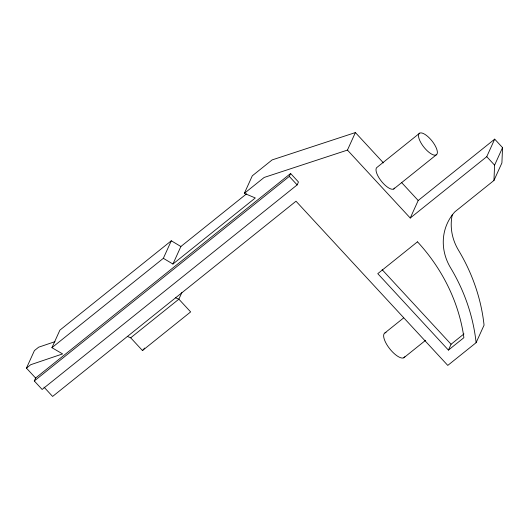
<?xml version="1.0" encoding="UTF-8"?>
<svg xmlns="http://www.w3.org/2000/svg" width="529" height="529" viewBox="0 0 529 529"><rect width="100%" height="100%" fill="white"/><g stroke="black" fill="none" stroke-linecap="round" stroke-linejoin="round"><path stroke-width="0.79" d="M44 387.116L52.616 396.439L296.009 201.212L447.779 365.407L476.113 342.68A195.67 178.471 24.4 0 0 450.549 267.753A53.674 48.959 24.4 0 1 454.88 211.812L493.947 180.468L494.602 165.16L502.55 147.631L494.701 139.14L418.194 200.504L410.246 218.034L347.447 150.091L264.176 177.44L244.338 193.356L255.309 197.965L172.93 264.044L163.349 258.317L51.928 347.692L62.607 353.914L30.702 364.719L26.45 368.131L35.608 378.037L34.286 380.959L42.135 389.456L297.139 184.905L298.468 181.983L290.619 173.486L35.608 378.037M502.55 147.631L501.902 162.945L493.947 180.468M26.45 368.131L34.405 350.601L38.65 347.189L54.996 341.655M51.928 347.692L59.876 330.162L171.303 240.788L180.885 246.507L246.534 193.852M163.349 258.317L171.303 240.788M172.93 264.044L180.885 246.507M181.85 292.597L178.868 299.169L130.696 337.806L127.416 336.437M244.338 193.356L252.293 175.82L272.131 159.91L355.395 132.561L383.432 162.892M34.286 380.959L289.29 176.408L290.619 173.486M347.447 150.091L355.395 132.561M410.246 218.034L486.746 156.67L494.701 139.14M417.441 241.839L377.779 273.658L448.427 350.099L451.078 344.253L463.946 333.931M476.113 342.68L484.061 325.15A195.67 178.471 24.4 0 0 458.498 250.224A53.674 48.959 24.4 0 1 452.335 214.49M130.696 337.806L142.473 350.548L144.635 348.056M448.427 350.099L463.867 337.707L463.351 333.905A183.927 167.812 24.3 0 0 417.48 241.813M142.473 350.548L190.645 311.912L178.868 299.169L175.588 297.801M419.695 133.143L377.19 167.23A13.694 5.098 51.3 0 0 381.945 181.903A13.694 5.098 51.3 0 0 394.594 188.033M393.682 189.025L436.187 154.931A13.694 5.098 51.3 0 0 427.809 136.535A13.694 5.098 51.3 0 0 419.821 140.648A13.694 5.098 51.3 0 0 436.187 154.931M384.986 332.867L403.574 317.962M403.832 357.769L425.627 340.292M486.746 156.67L494.602 165.16M401.379 182.307L418.194 200.504M382.11 269.631L451.078 344.253M289.29 176.408L297.139 184.905M404.877 356.645A15.652 5.826 51.3 0 1 389.556 348.571A15.652 5.826 51.3 0 1 386.044 332.589"/></g></svg>
